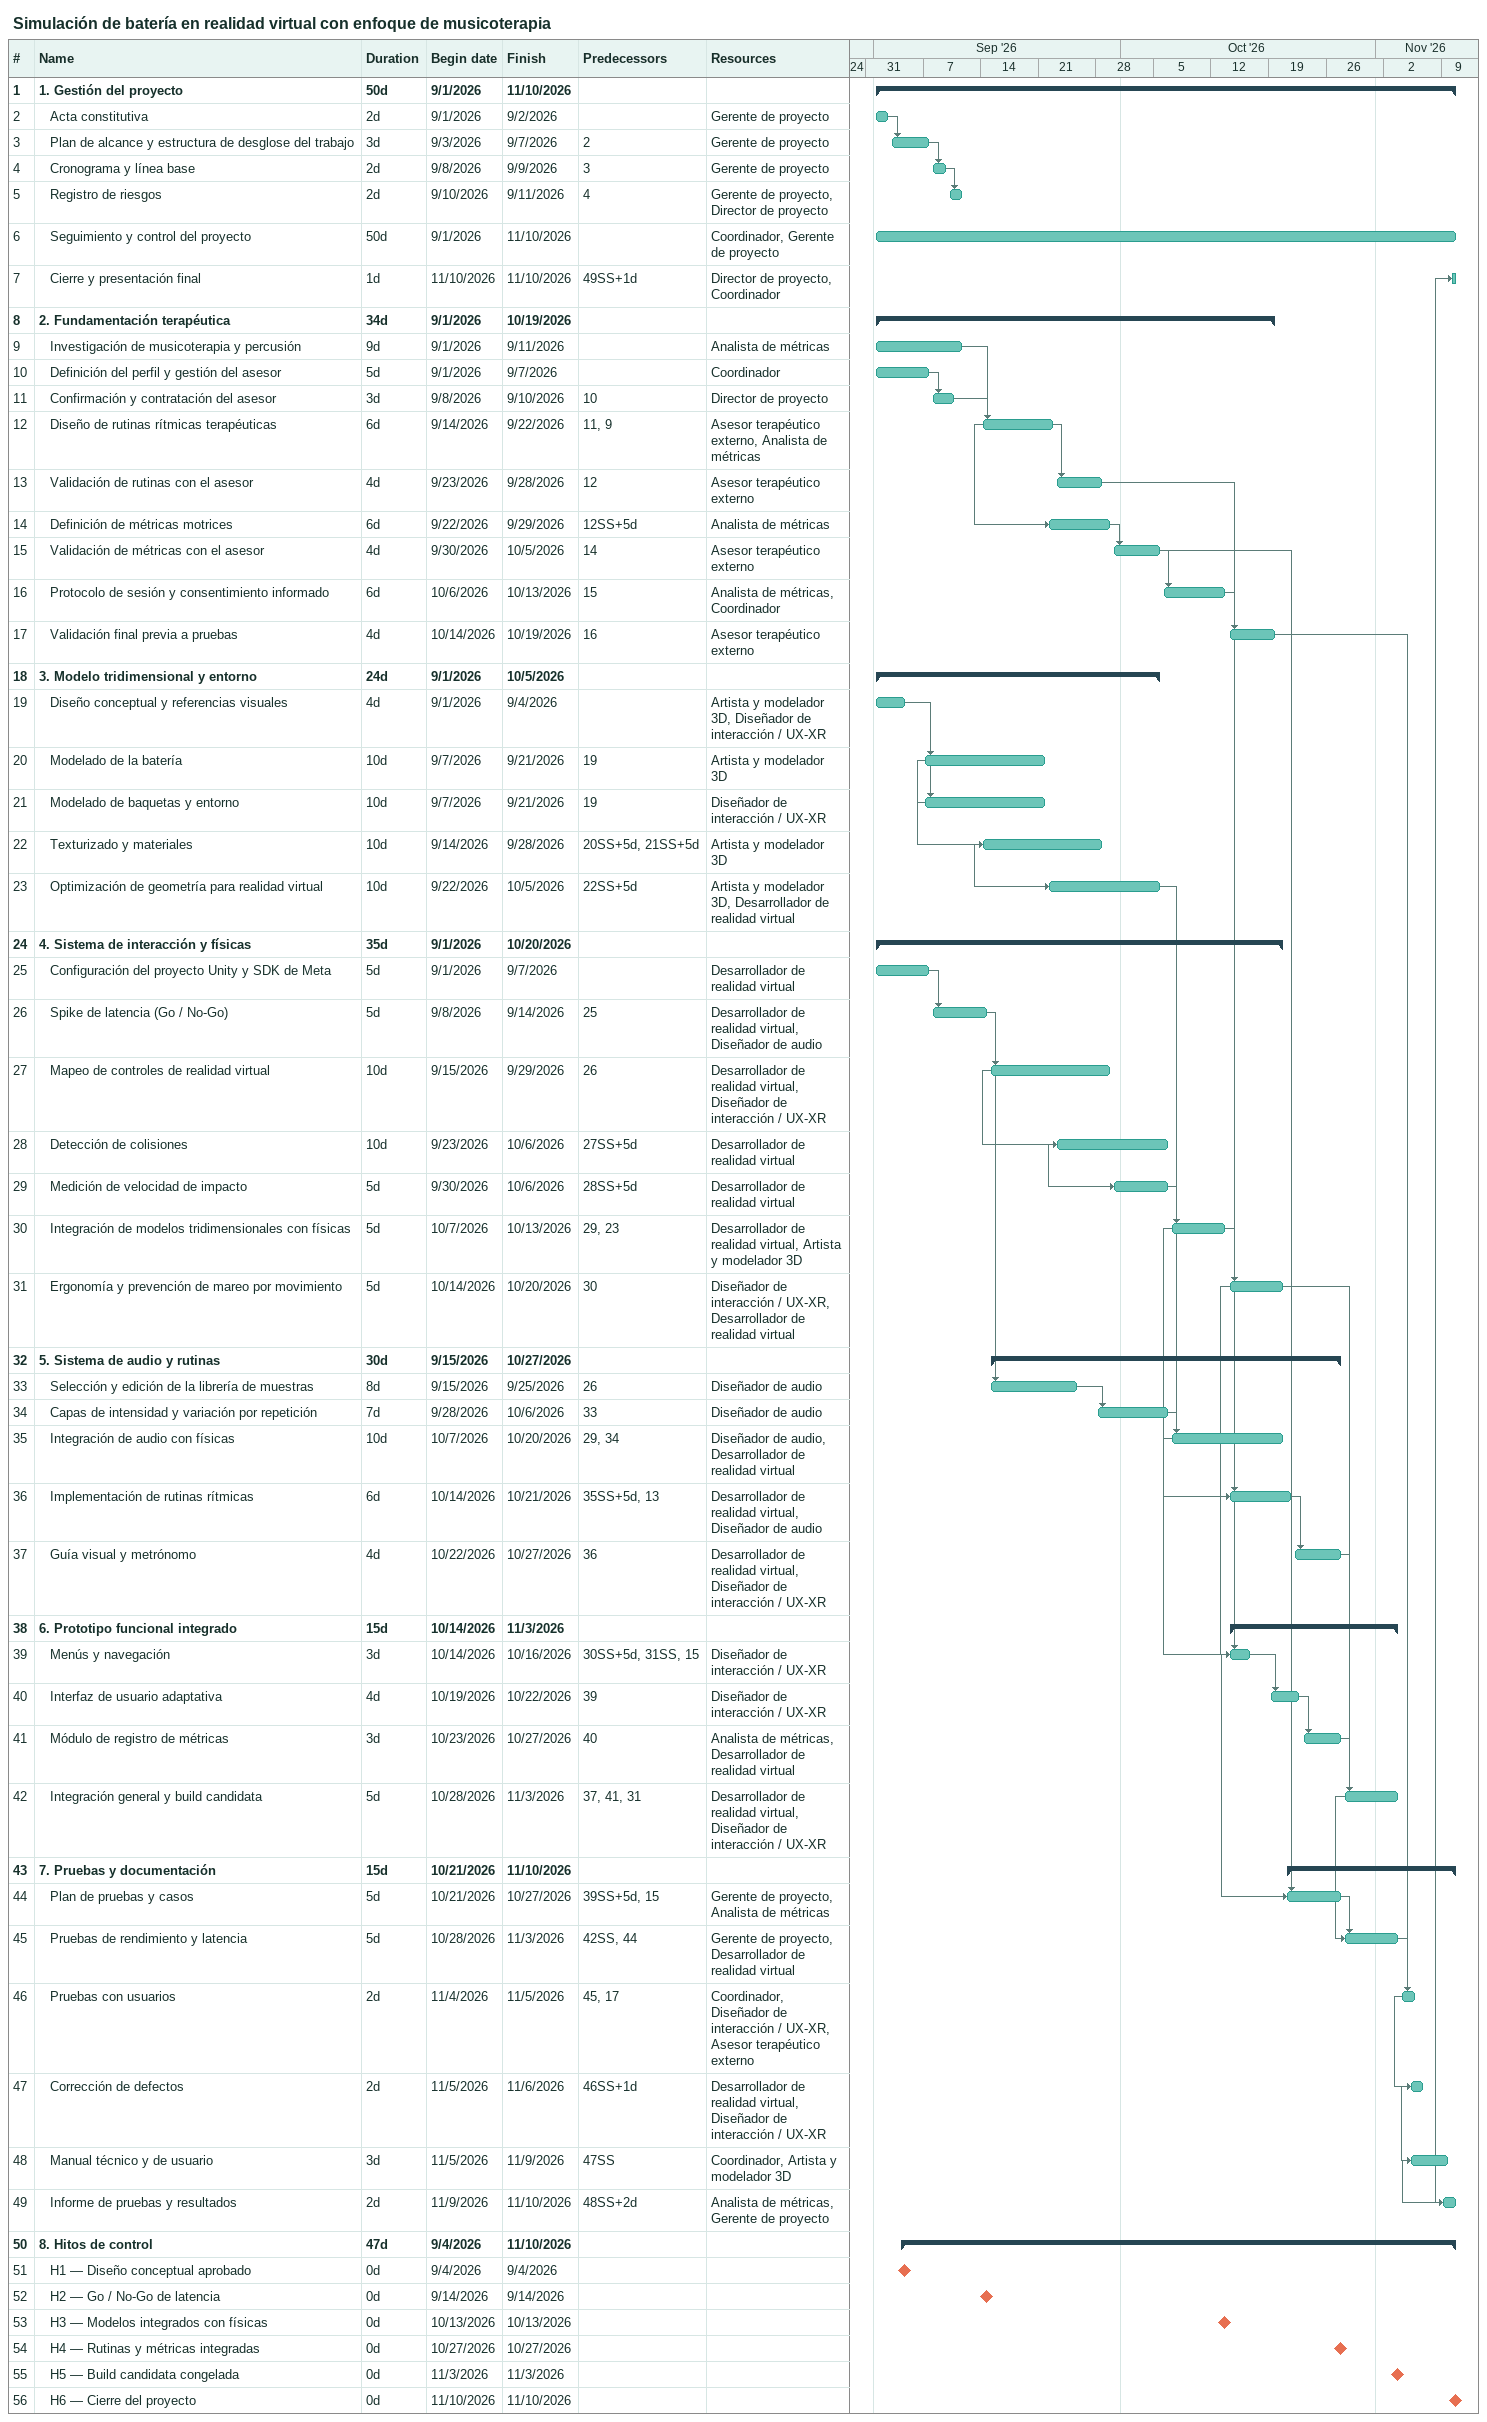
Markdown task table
Simulación de batería en realidad virtual con enfoque de musicoterapia

| ID | Level | Task | Duration | Start | Finish | Predecessors | Resources |
|---|---|---|---|---|---|---|---|
| 1 | 1 | **1. Gestión del proyecto** | 50d | 2026-09-01 | 2026-11-10 |  |  |
| 2 | 2 | Acta constitutiva | 2d | 2026-09-01 | 2026-09-02 |  | Gerente de proyecto |
| 3 | 2 | Plan de alcance y estructura de desglose del trabajo | 3d | 2026-09-03 | 2026-09-07 | 2 | Gerente de proyecto |
| 4 | 2 | Cronograma y línea base | 2d | 2026-09-08 | 2026-09-09 | 3 | Gerente de proyecto |
| 5 | 2 | Registro de riesgos | 2d | 2026-09-10 | 2026-09-11 | 4 | Gerente de proyecto, Director de proyecto |
| 6 | 2 | Seguimiento y control del proyecto | 50d | 2026-09-01 | 2026-11-10 |  | Coordinador, Gerente de proyecto |
| 7 | 2 | Cierre y presentación final | 1d | 2026-11-10 | 2026-11-10 | 49SS+1d | Director de proyecto, Coordinador |
| 8 | 1 | **2. Fundamentación terapéutica** | 34d | 2026-09-01 | 2026-10-19 |  |  |
| 9 | 2 | Investigación de musicoterapia y percusión | 9d | 2026-09-01 | 2026-09-11 |  | Analista de métricas |
| 10 | 2 | Definición del perfil y gestión del asesor | 5d | 2026-09-01 | 2026-09-07 |  | Coordinador |
| 11 | 2 | Confirmación y contratación del asesor | 3d | 2026-09-08 | 2026-09-10 | 10 | Director de proyecto |
| 12 | 2 | Diseño de rutinas rítmicas terapéuticas | 6d | 2026-09-14 | 2026-09-22 | 11, 9 | Asesor terapéutico externo, Analista de métricas |
| 13 | 2 | Validación de rutinas con el asesor | 4d | 2026-09-23 | 2026-09-28 | 12 | Asesor terapéutico externo |
| 14 | 2 | Definición de métricas motrices | 6d | 2026-09-22 | 2026-09-29 | 12SS+5d | Analista de métricas |
| 15 | 2 | Validación de métricas con el asesor | 4d | 2026-09-30 | 2026-10-05 | 14 | Asesor terapéutico externo |
| 16 | 2 | Protocolo de sesión y consentimiento informado | 6d | 2026-10-06 | 2026-10-13 | 15 | Analista de métricas, Coordinador |
| 17 | 2 | Validación final previa a pruebas | 4d | 2026-10-14 | 2026-10-19 | 16 | Asesor terapéutico externo |
| 18 | 1 | **3. Modelo tridimensional y entorno** | 24d | 2026-09-01 | 2026-10-05 |  |  |
| 19 | 2 | Diseño conceptual y referencias visuales | 4d | 2026-09-01 | 2026-09-04 |  | Artista y modelador 3D, Diseñador de interacción / UX-XR |
| 20 | 2 | Modelado de la batería | 10d | 2026-09-07 | 2026-09-21 | 19 | Artista y modelador 3D |
| 21 | 2 | Modelado de baquetas y entorno | 10d | 2026-09-07 | 2026-09-21 | 19 | Diseñador de interacción / UX-XR |
| 22 | 2 | Texturizado y materiales | 10d | 2026-09-14 | 2026-09-28 | 20SS+5d, 21SS+5d | Artista y modelador 3D |
| 23 | 2 | Optimización de geometría para realidad virtual | 10d | 2026-09-22 | 2026-10-05 | 22SS+5d | Artista y modelador 3D, Desarrollador de realidad virtual |
| 24 | 1 | **4. Sistema de interacción y físicas** | 35d | 2026-09-01 | 2026-10-20 |  |  |
| 25 | 2 | Configuración del proyecto Unity y SDK de Meta | 5d | 2026-09-01 | 2026-09-07 |  | Desarrollador de realidad virtual |
| 26 | 2 | Spike de latencia (Go / No-Go) | 5d | 2026-09-08 | 2026-09-14 | 25 | Desarrollador de realidad virtual, Diseñador de audio |
| 27 | 2 | Mapeo de controles de realidad virtual | 10d | 2026-09-15 | 2026-09-29 | 26 | Desarrollador de realidad virtual, Diseñador de interacción / UX-XR |
| 28 | 2 | Detección de colisiones | 10d | 2026-09-23 | 2026-10-06 | 27SS+5d | Desarrollador de realidad virtual |
| 29 | 2 | Medición de velocidad de impacto | 5d | 2026-09-30 | 2026-10-06 | 28SS+5d | Desarrollador de realidad virtual |
| 30 | 2 | Integración de modelos tridimensionales con físicas | 5d | 2026-10-07 | 2026-10-13 | 29, 23 | Desarrollador de realidad virtual, Artista y modelador 3D |
| 31 | 2 | Ergonomía y prevención de mareo por movimiento | 5d | 2026-10-14 | 2026-10-20 | 30 | Diseñador de interacción / UX-XR, Desarrollador de realidad virtual |
| 32 | 1 | **5. Sistema de audio y rutinas** | 30d | 2026-09-15 | 2026-10-27 |  |  |
| 33 | 2 | Selección y edición de la librería de muestras | 8d | 2026-09-15 | 2026-09-25 | 26 | Diseñador de audio |
| 34 | 2 | Capas de intensidad y variación por repetición | 7d | 2026-09-28 | 2026-10-06 | 33 | Diseñador de audio |
| 35 | 2 | Integración de audio con físicas | 10d | 2026-10-07 | 2026-10-20 | 29, 34 | Diseñador de audio, Desarrollador de realidad virtual |
| 36 | 2 | Implementación de rutinas rítmicas | 6d | 2026-10-14 | 2026-10-21 | 35SS+5d, 13 | Desarrollador de realidad virtual, Diseñador de audio |
| 37 | 2 | Guía visual y metrónomo | 4d | 2026-10-22 | 2026-10-27 | 36 | Desarrollador de realidad virtual, Diseñador de interacción / UX-XR |
| 38 | 1 | **6. Prototipo funcional integrado** | 15d | 2026-10-14 | 2026-11-03 |  |  |
| 39 | 2 | Menús y navegación | 3d | 2026-10-14 | 2026-10-16 | 30SS+5d, 31SS, 15 | Diseñador de interacción / UX-XR |
| 40 | 2 | Interfaz de usuario adaptativa | 4d | 2026-10-19 | 2026-10-22 | 39 | Diseñador de interacción / UX-XR |
| 41 | 2 | Módulo de registro de métricas | 3d | 2026-10-23 | 2026-10-27 | 40 | Analista de métricas, Desarrollador de realidad virtual |
| 42 | 2 | Integración general y build candidata | 5d | 2026-10-28 | 2026-11-03 | 37, 41, 31 | Desarrollador de realidad virtual, Diseñador de interacción / UX-XR |
| 43 | 1 | **7. Pruebas y documentación** | 15d | 2026-10-21 | 2026-11-10 |  |  |
| 44 | 2 | Plan de pruebas y casos | 5d | 2026-10-21 | 2026-10-27 | 39SS+5d, 15 | Gerente de proyecto, Analista de métricas |
| 45 | 2 | Pruebas de rendimiento y latencia | 5d | 2026-10-28 | 2026-11-03 | 42SS, 44 | Gerente de proyecto, Desarrollador de realidad virtual |
| 46 | 2 | Pruebas con usuarios | 2d | 2026-11-04 | 2026-11-05 | 45, 17 | Coordinador, Diseñador de interacción / UX-XR, Asesor terapéutico externo |
| 47 | 2 | Corrección de defectos | 2d | 2026-11-05 | 2026-11-06 | 46SS+1d | Desarrollador de realidad virtual, Diseñador de interacción / UX-XR |
| 48 | 2 | Manual técnico y de usuario | 3d | 2026-11-05 | 2026-11-09 | 47SS | Coordinador, Artista y modelador 3D |
| 49 | 2 | Informe de pruebas y resultados | 2d | 2026-11-09 | 2026-11-10 | 48SS+2d | Analista de métricas, Gerente de proyecto |
| 50 | 1 | **8. Hitos de control** | 47d | 2026-09-04 | 2026-11-10 |  |  |
| 51 | 2 | H1 — Diseño conceptual aprobado | 0d | 2026-09-04 | 2026-09-04 |  |  |
| 52 | 2 | H2 — Go / No-Go de latencia | 0d | 2026-09-14 | 2026-09-14 |  |  |
| 53 | 2 | H3 — Modelos integrados con físicas | 0d | 2026-10-13 | 2026-10-13 |  |  |
| 54 | 2 | H4 — Rutinas y métricas integradas | 0d | 2026-10-27 | 2026-10-27 |  |  |
| 55 | 2 | H5 — Build candidata congelada | 0d | 2026-11-03 | 2026-11-03 |  |  |
| 56 | 2 | H6 — Cierre del proyecto | 0d | 2026-11-10 | 2026-11-10 |  |  |
